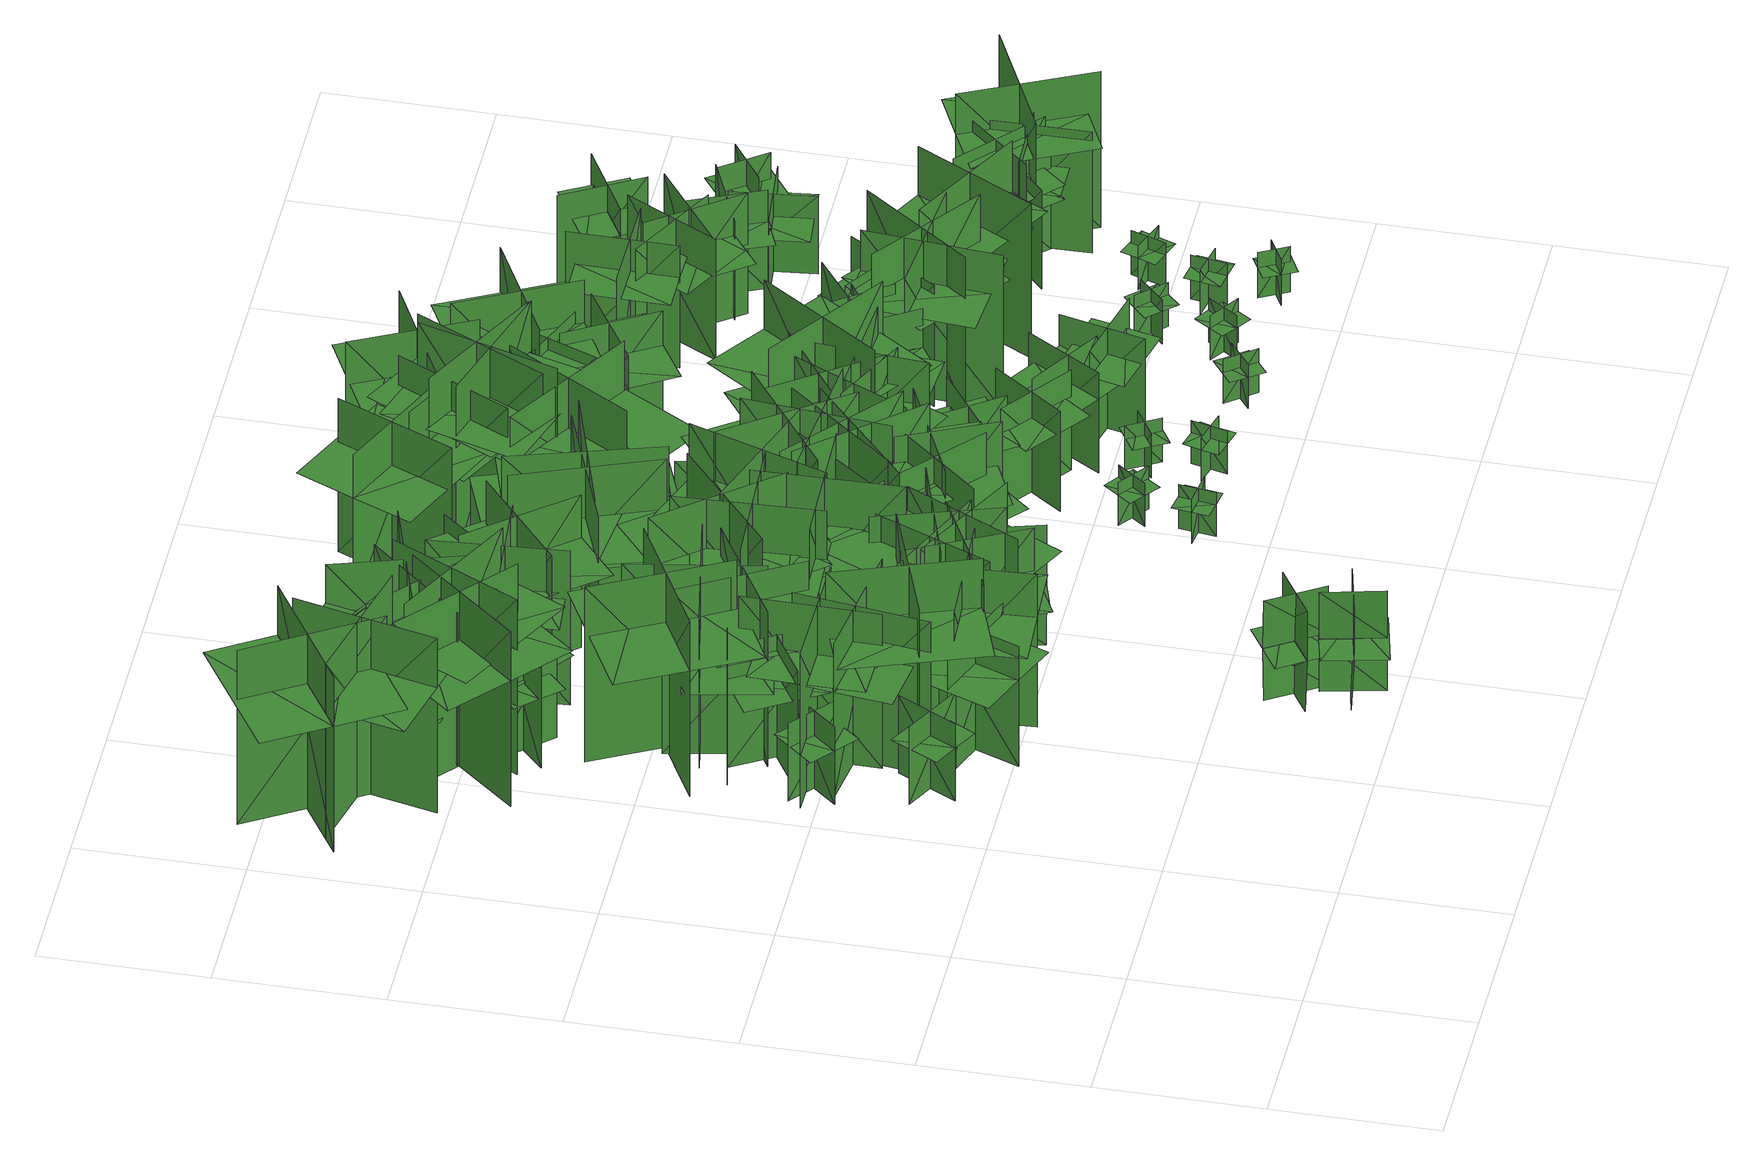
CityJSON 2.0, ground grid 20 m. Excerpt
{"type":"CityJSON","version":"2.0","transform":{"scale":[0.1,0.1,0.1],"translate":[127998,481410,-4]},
"CityObjects":{
"tree1":{"type":"SolitaryVegetationObject","geometry":[{"type":"MultiSurface","lod":"1","boundaries":[[[0,1,2]],[[0,2,3]],[[4,5,6]],[[4,6,7]],[[8,9,10]],[[8,10,11]],[[8,11,12]],[[8,12,13]]]}]},
"tree2":{"type":"SolitaryVegetationObject","geometry":[{"type":"MultiSurface","lod":"1","boundaries":[[[14,15,16]],[[14,16,17]],[[18,19,20]],[[18,20,21]],[[22,23,24]],[[22,24,25]],[[22,25,26]],[[22,26,27]]]}]},
"tree3":{"type":"SolitaryVegetationObject","geometry":[{"type":"MultiSurface","lod":"1","boundaries":[[[28,29,30]],[[28,30,31]],[[32,33,34]],[[32,34,35]],[[36,37,38]],[[36,38,39]],[[36,39,40]],[[36,40,41]]]}]},
"tree4":{"type":"SolitaryVegetationObject","geometry":[{"type":"MultiSurface","lod":"1","boundaries":[[[42,43,44]],[[42,44,45]],[[46,47,48]],[[46,48,49]],[[50,51,52]],[[50,52,53]],[[50,53,54]],[[50,54,55]]]}]},
"tree5":{"type":"SolitaryVegetationObject","geometry":[{"type":"MultiSurface","lod":"1","boundaries":[[[56,57,58]],[[56,58,59]],[[60,61,62]],[[60,62,63]],[[64,65,66]],[[64,66,67]],[[64,67,68]],[[64,68,69]]]}]},
"tree6":{"type":"SolitaryVegetationObject","geometry":[{"type":"MultiSurface","lod":"1","boundaries":[[[70,71,72]],[[70,72,73]],[[74,75,76]],[[74,76,77]],[[78,79,80]],[[78,80,81]],[[78,81,82]],[[78,82,83]]]}]},
"tree7":{"type":"SolitaryVegetationObject","geometry":[{"type":"MultiSurface","lod":"1","boundaries":[[[84,85,86]],[[84,86,87]],[[88,89,90]],[[88,90,91]],[[92,93,94]],[[92,94,95]],[[92,95,96]],[[92,96,97]]]}]},
"tree8":{"type":"SolitaryVegetationObject","geometry":[{"type":"MultiSurface","lod":"1","boundaries":[[[98,99,100]],[[98,100,101]],[[102,103,104]],[[102,104,105]],[[106,107,108]],[[106,108,109]],[[106,109,110]],[[106,110,111]]]}]},
"tree9":{"type":"SolitaryVegetationObject","geometry":[{"type":"MultiSurface","lod":"1","boundaries":[[[112,113,114]],[[112,114,115]],[[116,117,118]],[[116,118,119]],[[120,121,122]],[[120,122,123]],[[120,123,124]],[[120,124,125]]]}]},
"tree10":{"type":"SolitaryVegetationObject","geometry":[{"type":"MultiSurface","lod":"1","boundaries":[[[126,127,128]],[[126,128,129]],[[130,131,132]],[[130,132,133]],[[134,135,136]],[[134,136,137]],[[134,138,139]],[[134,139,135]]]}]},
"tree11":{"type":"SolitaryVegetationObject","geometry":[{"type":"MultiSurface","lod":"1","boundaries":[[[140,141,142]],[[140,142,143]],[[144,145,146]],[[144,146,147]],[[148,149,150]],[[148,150,151]],[[148,151,152]],[[148,152,153]]]}]},
"tree12":{"type":"SolitaryVegetationObject","geometry":[{"type":"MultiSurface","lod":"1","boundaries":[[[154,155,156]],[[154,156,157]],[[158,159,160]],[[158,160,161]],[[162,163,164]],[[162,164,165]],[[162,165,166]],[[162,166,167]]]}]},
"tree13":{"type":"SolitaryVegetationObject","geometry":[{"type":"MultiSurface","lod":"1","boundaries":[[[168,169,170]],[[168,170,171]],[[172,173,174]],[[172,174,175]],[[176,177,178]],[[176,178,179]],[[176,179,180]],[[176,180,181]]]}]},
"tree14":{"type":"SolitaryVegetationObject","geometry":[{"type":"MultiSurface","lod":"1","boundaries":[[[182,183,184]],[[182,184,185]],[[186,187,188]],[[186,188,189]],[[190,191,192]],[[190,192,193]],[[190,193,194]],[[190,194,195]]]}]},
"tree15":{"type":"SolitaryVegetationObject","geometry":[{"type":"MultiSurface","lod":"1","boundaries":[[[196,197,198]],[[196,198,199]],[[200,201,202]],[[200,202,203]],[[204,205,206]],[[204,206,207]],[[204,208,209]],[[204,209,205]]]}]},
"tree16":{"type":"SolitaryVegetationObject","geometry":[{"type":"MultiSurface","lod":"1","boundaries":[[[210,211,212]],[[210,212,213]],[[214,215,216]],[[214,216,217]],[[218,219,220]],[[218,220,221]],[[218,221,222]],[[218,222,223]]]}]},
"tree17":{"type":"SolitaryVegetationObject","geometry":[{"type":"MultiSurface","lod":"1","boundaries":[[[224,225,226]],[[224,226,227]],[[228,229,230]],[[228,230,231]],[[232,233,234]],[[232,234,235]],[[232,235,236]],[[232,236,237]]]}]},
"tree18":{"type":"SolitaryVegetationObject","geometry":[{"type":"MultiSurface","lod":"1","boundaries":[[[238,239,240]],[[238,240,241]],[[242,243,244]],[[242,244,245]],[[246,247,248]],[[246,248,249]],[[246,249,250]],[[246,250,251]]]}]},
"tree19":{"type":"SolitaryVegetationObject","geometry":[{"type":"MultiSurface","lod":"1","boundaries":[[[252,253,254]],[[252,254,255]],[[256,257,258]],[[256,258,259]],[[260,261,257]],[[260,257,256]],[[262,263,253]],[[262,253,252]],[[252,253,264]],[[252,264,265]],[[252,266,267]],[[252,267,253]]]}]},
"tree20":{"type":"SolitaryVegetationObject","geometry":[{"type":"MultiSurface","lod":"1","boundaries":[[[268,269,270]],[[268,270,271]],[[272,273,274]],[[272,274,275]],[[276,277,273]],[[276,273,272]],[[278,279,269]],[[278,269,268]],[[268,269,280]],[[268,280,281]],[[268,282,283]],[[268,283,269]]]}]},
"tree21":{"type":"SolitaryVegetationObject","geometry":[{"type":"MultiSurface","lod":"1","boundaries":[[[284,285,286]],[[284,286,287]],[[288,289,290]],[[288,290,291]],[[292,293,294]],[[292,294,295]],[[292,295,296]],[[292,296,297]]]}]},
"tree22":{"type":"SolitaryVegetationObject","geometry":[{"type":"MultiSurface","lod":"1","boundaries":[[[298,299,300]],[[298,300,301]],[[302,303,304]],[[302,304,305]],[[306,307,303]],[[306,303,302]],[[308,309,299]],[[308,299,298]],[[298,299,310]],[[298,310,311]],[[298,312,313]],[[298,313,299]]]}]},
"tree23":{"type":"SolitaryVegetationObject","geometry":[{"type":"MultiSurface","lod":"1","boundaries":[[[314,315,316]],[[314,316,317]],[[318,319,320]],[[318,320,321]],[[322,323,324]],[[322,324,325]],[[322,325,326]],[[322,326,327]]]}]},
"tree24":{"type":"SolitaryVegetationObject","geometry":[{"type":"MultiSurface","lod":"1","boundaries":[[[328,329,330]],[[328,330,331]],[[332,333,334]],[[332,334,335]],[[336,337,338]],[[336,338,339]],[[336,339,340]],[[336,340,341]]]}]},
"tree25":{"type":"SolitaryVegetationObject","geometry":[{"type":"MultiSurface","lod":"1","boundaries":[[[342,343,344]],[[342,344,345]],[[346,347,348]],[[346,348,349]],[[350,351,352]],[[350,352,353]],[[350,353,354]],[[350,354,355]]]}]},
"tree26":{"type":"SolitaryVegetationObject","geometry":[{"type":"MultiSurface","lod":"1","boundaries":[[[356,357,358]],[[356,358,359]],[[360,361,362]],[[360,362,363]],[[364,365,366]],[[364,366,367]],[[364,367,368]],[[364,368,369]]]}]},
"tree27":{"type":"SolitaryVegetationObject","geometry":[{"type":"MultiSurface","lod":"1","boundaries":[[[370,371,372]],[[370,372,373]],[[374,375,376]],[[374,376,377]],[[378,379,380]],[[378,380,381]],[[378,381,382]],[[378,382,383]]]}]},
"tree28":{"type":"SolitaryVegetationObject","geometry":[{"type":"MultiSurface","lod":"1","boundaries":[[[384,385,386]],[[384,386,387]],[[388,389,390]],[[388,390,391]],[[392,393,394]],[[392,394,395]],[[392,395,396]],[[392,396,397]]]}]},
"tree29":{"type":"SolitaryVegetationObject","geometry":[{"type":"MultiSurface","lod":"1","boundaries":[[[398,399,400]],[[398,400,401]],[[402,403,404]],[[402,404,405]],[[406,407,408]],[[406,408,409]],[[406,409,410]],[[406,410,411]]]}]},
"tree30":{"type":"SolitaryVegetationObject","geometry":[{"type":"MultiSurface","lod":"1","boundaries":[[[412,413,414]],[[412,414,415]],[[416,417,418]],[[416,418,419]],[[420,421,422]],[[420,422,423]],[[420,423,424]],[[420,424,425]]]}]},
"tree31":{"type":"SolitaryVegetationObject","geometry":[{"type":"MultiSurface","lod":"1","boundaries":[[[426,427,428]],[[426,428,429]],[[430,431,432]],[[430,432,433]],[[434,435,436]],[[434,436,437]],[[434,437,438]],[[434,438,439]]]}]},
"tree32":{"type":"SolitaryVegetationObject","geometry":[{"type":"MultiSurface","lod":"1","boundaries":[[[440,441,442]],[[440,442,443]],[[444,445,446]],[[444,446,447]],[[448,449,450]],[[448,450,451]],[[448,451,452]],[[448,452,453]]]}]},
"tree33":{"type":"SolitaryVegetationObject","geometry":[{"type":"MultiSurface","lod":"1","boundaries":[[[454,455,456]],[[454,456,457]],[[458,459,460]],[[458,460,461]],[[462,463,464]],[[462,464,465]],[[462,465,466]],[[462,466,467]]]}]},
"tree34":{"type":"SolitaryVegetationObject","geometry":[{"type":"MultiSurface","lod":"1","boundaries":[[[468,469,470]],[[468,470,471]],[[472,473,474]],[[472,474,475]],[[476,477,478]],[[476,478,479]],[[476,479,480]],[[476,480,481]]]}]},
"tree35":{"type":"SolitaryVegetationObject","geometry":[{"type":"MultiSurface","lod":"1","boundaries":[[[482,483,484]],[[482,484,485]],[[486,487,488]],[[486,488,489]],[[490,491,492]],[[490,492,493]],[[490,493,494]],[[490,494,495]]]}]},
"tree36":{"type":"SolitaryVegetationObject","geometry":[{"type":"MultiSurface","lod":"1","boundaries":[[[496,497,498]],[[496,498,499]],[[500,501,502]],[[500,502,503]],[[504,505,506]],[[504,506,507]],[[504,507,508]],[[504,508,509]]]}]},
"tree37":{"type":"SolitaryVegetationObject","geometry":[{"type":"MultiSurface","lod":"1","boundaries":[[[510,511,512]],[[510,512,513]],[[514,515,516]],[[514,516,517]],[[518,519,515]],[[518,515,514]],[[520,521,511]],[[520,511,510]],[[510,511,522]],[[510,522,523]],[[510,524,525]],[[510,525,511]]]}]},
"tree38":{"type":"SolitaryVegetationObject","geometry":[{"type":"MultiSurface","lod":"1","boundaries":[[[526,527,528]],[[526,528,529]],[[530,531,532]],[[530,532,533]],[[534,535,536]],[[534,536,537]],[[534,537,538]],[[534,538,539]]]}]},
"tree39":{"type":"SolitaryVegetationObject","geometry":[{"type":"MultiSurface","lod":"1","boundaries":[[[540,541,542]],[[540,542,543]],[[544,545,546]],[[544,546,547]],[[548,549,550]],[[548,550,551]],[[548,551,552]],[[548,552,553]]]}]},
"tree40":{"type":"SolitaryVegetationObject","geometry":[{"type":"MultiSurface","lod":"1","boundaries":[[[554,555,556]],[[554,556,557]],[[558,559,560]],[[558,560,561]],[[562,563,564]],[[562,564,565]],[[562,565,566]],[[562,566,567]]]}]},
"tree41":{"type":"SolitaryVegetationObject","geometry":[{"type":"MultiSurface","lod":"1","boundaries":[[[568,569,570]],[[568,570,571]],[[572,573,574]],[[572,574,575]],[[576,577,578]],[[576,578,579]],[[576,580,581]],[[576,581,577]]]}]},
"tree42":{"type":"SolitaryVegetationObject","geometry":[{"type":"MultiSurface","lod":"1","boundaries":[[[582,583,584]],[[582,584,585]],[[586,587,588]],[[586,588,589]],[[590,591,592]],[[590,592,593]],[[590,594,595]],[[590,595,591]]]}]},
"tree43":{"type":"SolitaryVegetationObject","geometry":[{"type":"MultiSurface","lod":"1","boundaries":[[[596,597,598]],[[596,598,599]],[[600,601,602]],[[600,602,603]],[[604,605,606]],[[604,606,607]],[[604,607,608]],[[604,608,609]]]}]},
"tree44":{"type":"SolitaryVegetationObject","geometry":[{"type":"MultiSurface","lod":"1","boundaries":[[[610,611,612]],[[610,612,613]],[[614,615,616]],[[614,616,617]],[[618,619,620]],[[618,620,621]],[[618,621,622]],[[618,622,623]]]}]},
"tree45":{"type":"SolitaryVegetationObject","geometry":[{"type":"MultiSurface","lod":"1","boundaries":[[[624,625,626]],[[624,626,627]],[[628,629,630]],[[628,630,631]],[[632,633,634]],[[632,634,635]],[[632,635,636]],[[632,636,637]]]}]},
"tree46":{"type":"SolitaryVegetationObject","geometry":[{"type":"MultiSurface","lod":"1","boundaries":[[[638,639,640]],[[638,640,641]],[[642,643,644]],[[642,644,645]],[[646,647,648]],[[646,648,649]],[[646,649,650]],[[646,650,651]]]}]},
"tree47":{"type":"SolitaryVegetationObject","geometry":[{"type":"MultiSurface","lod":"1","boundaries":[[[652,653,654]],[[652,654,655]],[[656,657,658]],[[656,658,659]],[[660,661,662]],[[660,662,663]],[[660,663,664]],[[660,664,665]]]}]},
"tree48":{"type":"SolitaryVegetationObject","geometry":[{"type":"MultiSurface","lod":"1","boundaries":[[[666,667,668]],[[666,668,669]],[[670,671,672]],[[670,672,673]],[[674,675,676]],[[674,676,677]],[[674,677,678]],[[674,678,679]]]}]},
"tree49":{"type":"SolitaryVegetationObject","geometry":[{"type":"MultiSurface","lod":"1","boundaries":[[[680,681,682]],[[680,682,683]],[[684,685,686]],[[684,686,687]],[[688,689,690]],[[688,690,691]],[[688,691,692]],[[688,692,693]]]}]},
"tree50":{"type":"SolitaryVegetationObject","geometry":[{"type":"MultiSurface","lod":"1","boundaries":[[[694,695,696]],[[694,696,697]],[[698,699,700]],[[698,700,701]],[[702,703,704]],[[702,704,705]],[[702,705,706]],[[702,706,707]]]}]},
"tree51":{"type":"SolitaryVegetationObject","geometry":[{"type":"MultiSurface","lod":"1","boundaries":[[[708,709,710]],[[708,710,711]],[[712,713,714]],[[712,714,715]],[[716,717,718]],[[716,718,719]],[[716,719,720]],[[716,720,721]]]}]},
"tree52":{"type":"SolitaryVegetationObject","geometry":[{"type":"MultiSurface","lod":"1","boundaries":[[[722,723,724]],[[722,724,725]],[[726,727,728]],[[726,728,729]],[[730,731,732]],[[730,732,733]],[[730,733,734]],[[730,734,735]]]}]},
"tree53":{"type":"SolitaryVegetationObject","geometry":[{"type":"MultiSurface","lod":"1","boundaries":[[[736,737,738]],[[736,738,739]],[[740,741,742]],[[740,742,743]],[[744,745,746]],[[744,746,747]],[[744,747,748]],[[744,748,749]]]}]},
"tree54":{"type":"SolitaryVegetationObject","geometry":[{"type":"MultiSurface","lod":"1","boundaries":[[[750,751,752]],[[750,752,753]],[[754,755,756]],[[754,756,757]],[[758,759,760]],[[758,760,761]],[[758,761,762]],[[758,762,763]]]}]},
"tree55":{"type":"SolitaryVegetationObject","geometry":[{"type":"MultiSurface","lod":"1","boundaries":[[[764,765,766]],[[764,766,767]],[[768,769,770]],[[768,770,771]],[[772,773,774]],[[772,774,775]],[[772,775,776]],[[772,776,777]]]}]},
"tree56":{"type":"SolitaryVegetationObject","geometry":[{"type":"MultiSurface","lod":"1","boundaries":[[[778,779,780]],[[778,780,781]],[[782,783,784]],[[782,784,785]],[[786,787,788]],[[786,788,789]],[[786,789,790]],[[786,790,791]]]}]},
"tree57":{"type":"SolitaryVegetationObject","geometry":[{"type":"MultiSurface","lod":"1","boundaries":[[[792,793,794]],[[792,794,795]],[[796,797,798]],[[796,798,799]],[[800,801,802]],[[800,802,803]],[[800,803,804]],[[800,804,805]]]}]},
"tree58":{"type":"SolitaryVegetationObject","geometry":[{"type":"MultiSurface","lod":"1","boundaries":[[[806,807,808]],[[806,808,809]],[[810,811,812]],[[810,812,813]],[[814,815,816]],[[814,816,817]],[[814,817,818]],[[814,818,819]]]}]},
"tree59":{"type":"SolitaryVegetationObject","geometry":[{"type":"MultiSurface","lod":"1","boundaries":[[[820,821,822]],[[820,822,823]],[[824,825,826]],[[824,826,827]],[[828,829,830]],[[828,830,831]],[[828,831,832]],[[828,832,833]]]}]},
"tree60":{"type":"SolitaryVegetationObject","geometry":[{"type":"MultiSurface","lod":"1","boundaries":[[[834,835,836]],[[834,836,837]],[[838,839,840]],[[838,840,841]],[[842,843,844]],[[842,844,845]],[[842,845,846]],[[842,846,847]]]}]},
"tree61":{"type":"SolitaryVegetationObject","geometry":[{"type":"MultiSurface","lod":"1","boundaries":[[[848,849,850]],[[848,850,851]],[[852,853,854]],[[852,854,855]],[[856,857,858]],[[856,858,859]],[[856,859,860]],[[856,860,861]]]}]},
"tree62":{"type":"SolitaryVegetationObject","geometry":[{"type":"MultiSurface","lod":"1","boundaries":[[[862,863,864]],[[862,864,865]],[[866,867,868]],[[866,868,869]],[[870,871,872]],[[870,872,873]],[[870,873,874]],[[870,874,875]]]}]},
"tree63":{"type":"SolitaryVegetationObject","geometry":[{"type":"MultiSurface","lod":"1","boundaries":[[[876,877,878]],[[876,878,879]],[[880,881,882]],[[880,882,883]],[[884,885,886]],[[884,886,887]],[[884,888,889]],[[884,889,885]]]}]},
"tree64":{"type":"SolitaryVegetationObject","geometry":[{"type":"MultiSurface","lod":"1","boundaries":[[[890,891,892]],[[890,892,893]],[[894,895,896]],[[894,896,897]],[[898,899,900]],[[898,900,901]],[[898,901,902]],[[898,902,903]]]}]},
"tree65":{"type":"SolitaryVegetationObject","geometry":[{"type":"MultiSurface","lod":"1","boundaries":[[[904,905,906]],[[904,906,907]],[[908,909,910]],[[908,910,911]],[[912,913,914]],[[912,914,915]],[[912,915,916]],[[912,916,917]]]}]},
"tree66":{"type":"SolitaryVegetationObject","geometry":[{"type":"MultiSurface","lod":"1","boundaries":[[[918,919,920]],[[918,920,921]],[[922,923,924]],[[922,924,925]],[[926,927,928]],[[926,928,929]],[[926,930,931]],[[926,931,927]]]}]},
"tree67":{"type":"SolitaryVegetationObject","geometry":[{"type":"MultiSurface","lod":"1","boundaries":[[[932,933,934]],[[932,934,935]],[[936,937,938]],[[936,938,939]],[[940,941,942]],[[940,942,943]],[[940,943,944]],[[940,944,945]]]}]},
"tree68":{"type":"SolitaryVegetationObject","geometry":[{"type":"MultiSurface","lod":"1","boundaries":[[[946,947,948]],[[946,948,949]],[[950,951,952]],[[950,952,953]],[[954,955,956]],[[954,956,957]],[[954,957,958]],[[954,958,959]]]}]},
"tree69":{"type":"SolitaryVegetationObject","geometry":[{"type":"MultiSurface","lod":"1","boundaries":[[[960,961,962]],[[960,962,963]],[[964,965,966]],[[964,966,967]],[[968,969,970]],[[968,970,971]],[[968,971,972]],[[968,972,973]]]}]},
"tree70":{"type":"SolitaryVegetationObject","geometry":[{"type":"MultiSurface","lod":"1","boundaries":[[[974,975,976]],[[974,976,977]],[[978,979,980]],[[978,980,981]],[[982,983,984]],[[982,984,985]],[[982,985,986]],[[982,986,987]]]}]},
"tree71":{"type":"SolitaryVegetationObject","geometry":[{"type":"MultiSurface","lod":"1","boundaries":[[[988,989,990]],[[988,990,991]],[[992,993,994]],[[992,994,995]],[[996,997,998]],[[996,998,999]],[[996,999,1000]],[[996,1000,1001]]]}]},
"tree72":{"type":"SolitaryVegetationObject","geometry":[{"type":"MultiSurface","lod":"1","boundaries":[[[1002,1003,1004]],[[1002,1004,1005]],[[1006,1007,1008]],[[1006,1008,1009]],[[1010,1011,1012]],[[1010,1012,1013]],[[1010,1013,1014]],[[1010,1014,1015]]]}]},
"tree73":{"type":"SolitaryVegetationObject","geometry":[{"type":"MultiSurface","lod":"1","boundaries":[[[1016,1017,1018]],[[1016,1018,1019]],[[1020,1021,1022]],[[1020,1022,1023]],[[1024,1025,1026]],[[1024,1026,1027]],[[1024,1028,1029]],[[1024,1029,1025]]]}]},
"tree74":{"type":"SolitaryVegetationObject","geometry":[{"type":"MultiSurface","lod":"1","boundaries":[[[1030,1031,1032]],[[1030,1032,1033]],[[1034,1035,1036]],[[1034,1036,1037]],[[1038,1039,1040]],[[1038,1040,1041]],[[1038,1041,1042]],[[1038,1042,1043]]]}]},
"tree75":{"type":"SolitaryVegetationObject","geometry":[{"type":"MultiSurface","lod":"1","boundaries":[[[1044,1045,1046]],[[1044,1046,1047]],[[1048,1049,1050]],[[1048,1050,1051]],[[1052,1053,1054]],[[1052,1054,1055]],[[1052,1055,1056]],[[1052,1056,1057]]]}]},
"tree76":{"type":"SolitaryVegetationObject","geometry":[{"type":"MultiSurface","lod":"1","boundaries":[[[1058,1059,1060]],[[1058,1060,1061]],[[1062,1063,1064]],[[1062,1064,1065]],[[1066,1067,1068]],[[1066,1068,1069]],[[1066,1069,1070]],[[1066,1070,1071]]]}]},
"tree77":{"type":"SolitaryVegetationObject","geometry":[{"type":"MultiSurface","lod":"1","boundaries":[[[1072,1073,1074]],[[1072,1074,1075]],[[1076,1077,1078]],[[1076,1078,1079]],[[1080,1081,1082]],[[1080,1082,1083]],[[1080,1084,1085]],[[1080,1085,1081]]]}]},
"tree78":{"type":"SolitaryVegetationObject","geometry":[{"type":"MultiSurface","lod":"1","boundaries":[[[1086,1087,1088]],[[1086,1088,1089]],[[1090,1091,1092]],[[1090,1092,1093]],[[1094,1095,1096]],[[1094,1096,1097]],[[1094,1097,1098]],[[1094,1098,1099]]]}]},
"tree79":{"type":"SolitaryVegetationObject","geometry":[{"type":"MultiSurface","lod":"1","boundaries":[[[1100,1101,1102]],[[1100,1102,1103]],[[1104,1105,1106]],[[1104,1106,1107]],[[1108,1109,1110]],[[1108,1110,1111]],[[1108,1112,1113]],[[1108,1113,1109]]]}]},
"tree80":{"type":"SolitaryVegetationObject","geometry":[{"type":"MultiSurface","lod":"1","boundaries":[[[1114,1115,1116]],[[1114,1116,1117]],[[1118,1119,1120]],[[1118,1120,1121]],[[1122,1123,1124]],[[1122,1124,1125]],[[1122,1125,1126]],[[1122,1126,1127]]]}]},
"tree81":{"type":"SolitaryVegetationObject","geometry":[{"type":"MultiSurface","lod":"1","boundaries":[[[1128,1129,1130]],[[1128,1130,1131]],[[1132,1133,1134]],[[1132,1134,1135]],[[1136,1137,1138]],[[1136,1138,1139]],[[1136,1139,1140]],[[1136,1140,1141]]]}]},
"tree82":{"type":"SolitaryVegetationObject","geometry":[{"type":"MultiSurface","lod":"1","boundaries":[[[1142,1143,1144]],[[1142,1144,1145]],[[1146,1147,1148]],[[1146,1148,1149]],[[1150,1151,1152]],[[1150,1152,1153]],[[1150,1153,1154]],[[1150,1154,1155]]]}]},
"tree83":{"type":"SolitaryVegetationObject","geometry":[{"type":"MultiSurface","lod":"1","boundaries":[[[1156,1157,1158]],[[1156,1158,1159]],[[1160,1161,1162]],[[1160,1162,1163]],[[1164,1165,1166]],[[1164,1166,1167]],[[1164,1168,1169]],[[1164,1169,1165]]]}]},
"tree84":{"type":"SolitaryVegetationObject","geometry":[{"type":"MultiSurface","lod":"1","boundaries":[[[1170,1171,1172]],[[1170,1172,1173]],[[1174,1175,1176]],[[1174,1176,1177]],[[1178,1179,1180]],[[1178,1180,1181]],[[1178,1181,1182]],[[1178,1182,1183]]]}]},
"tree85":{"type":"SolitaryVegetationObject","geometry":[{"type":"MultiSurface","lod":"1","boundaries":[[[1184,1185,1186]],[[1184,1186,1187]],[[1188,1189,1190]],[[1188,1190,1191]],[[1192,1193,1194]],[[1192,1194,1195]],[[1192,1195,1196]],[[1192,1196,1197]]]}]},
"tree86":{"type":"SolitaryVegetationObject","geometry":[{"type":"MultiSurface","lod":"1","boundaries":[[[1198,1199,1200]],[[1198,1200,1201]],[[1202,1203,1204]],[[1202,1204,1205]],[[1206,1207,1208]],[[1206,1208,1209]],[[1206,1209,1210]],[[1206,1210,1211]]]}]},
"tree87":{"type":"SolitaryVegetationObject","geometry":[{"type":"MultiSurface","lod":"1","boundaries":[[[1212,1213,1214]],[[1212,1214,1215]],[[1216,1217,1218]],[[1216,1218,1219]],[[1220,1221,1222]],[[1220,1222,1223]],[[1220,1224,1225]],[[1220,1225,1221]]]}]},
"tree88":{"type":"SolitaryVegetationObject","geometry":[{"type":"MultiSurface","lod":"1","boundaries":[[[1226,1227,1228]],[[1226,1228,1229]],[[1230,1231,1232]],[[1230,1232,1233]],[[1234,1235,1236]],[[1234,1236,1237]],[[1234,1237,1238]],[[1234,1238,1239]]]}]},
"tree89":{"type":"SolitaryVegetationObject","geometry":[{"type":"MultiSurface","lod":"1","boundaries":[[[1240,1241,1242]],[[1240,1242,1243]],[[1244,1245,1246]],[[1244,1246,1247]],[[1248,1249,1250]],[[1248,1250,1251]],[[1248,1251,1252]],[[1248,1252,1253]]]}]},
"tree90":{"type":"SolitaryVegetationObject","geometry":[{"type":"MultiSurface","lod":"1","boundaries":[[[1254,1255,1256]],[[1254,1256,1257]],[[1258,1259,1260]],[[1258,1260,1261]],[[1262,1263,1264]],[[1262,1264,1265]],[[1262,1265,1266]],[[1262,1266,1267]]]}]},
"tree91":{"type":"SolitaryVegetationObject","geometry":[{"type":"MultiSurface","lod":"1","boundaries":[[[1268,1269,1270]],[[1268,1270,1271]],[[1272,1273,1274]],[[1272,1274,1275]],[[1276,1277,1278]],[[1276,1278,1279]],[[1276,1279,1280]],[[1276,1280,1281]]]}]},
"tree92":{"type":"SolitaryVegetationObject","geometry":[{"type":"MultiSurface","lod":"1","boundaries":[[[1282,1283,1284]],[[1282,1284,1285]],[[1286,1287,1288]],[[1286,1288,1289]],[[1290,1291,1292]],[[1290,1292,1293]],[[1290,1293,1294]],[[1290,1294,1295]]]}]},
"tree93":{"type":"SolitaryVegetationObject","geometry":[{"type":"MultiSurface","lod":"1","boundaries":[[[1296,1297,1298]],[[1296,1298,1299]],[[1300,1301,1302]],[[1300,1302,1303]],[[1304,1305,1306]],[[1304,1306,1307]],[[1304,1307,1308]],[[1304,1308,1309]]]}]},
"tree94":{"type":"SolitaryVegetationObject","geometry":[{"type":"MultiSurface","lod":"1","boundaries":[[[1310,1311,1312]],[[1310,1312,1313]],[[1314,1315,1316]],[[1314,1316,1317]],[[1318,1319,1320]],[[1318,1320,1321]],[[1318,1322,1323]],[[1318,1323,1319]]]}]},
"tree95":{"type":"SolitaryVegetationObject","geometry":[{"type":"MultiSurface","lod":"1","boundaries":[[[1324,1325,1326]],[[1324,1326,1327]],[[1328,1329,1330]],[[1328,1330,1331]],[[1332,1333,1334]],[[1332,1334,1335]],[[1332,1335,1336]],[[1332,1336,1337]]]}]},
"tree96":{"type":"SolitaryVegetationObject","geometry":[{"type":"MultiSurface","lod":"1","boundaries":[[[1338,1339,1340]],[[1338,1340,1341]],[[1342,1343,1344]],[[1342,1344,1345]],[[1346,1347,1348]],[[1346,1348,1349]],[[1346,1350,1351]],[[1346,1351,1347]]]}]},
"tree97":{"type":"SolitaryVegetationObject","geometry":[{"type":"MultiSurface","lod":"1","boundaries":[[[1352,1353,1354]],[[1352,1354,1355]],[[1356,1357,1358]],[[1356,1358,1359]],[[1360,1361,1362]],[[1360,1362,1363]],[[1360,1363,1364]],[[1360,1364,1365]]]}]},
"tree98":{"type":"SolitaryVegetationObject","geometry":[{"type":"MultiSurface","lod":"1","boundaries":[[[1366,1367,1368]],[[1366,1368,1369]],[[1370,1371,1372]],[[1370,1372,1373]],[[1374,1375,1376]],[[1374,1376,1377]],[[1374,1377,1378]],[[1374,1378,1379]]]}]},
"tree99":{"type":"SolitaryVegetationObject","geometry":[{"type":"MultiSurface","lod":"1","boundaries":[[[1380,1381,1382]],[[1380,1382,1383]],[[1384,1385,1386]],[[1384,1386,1387]],[[1388,1389,1390]],[[1388,1390,1391]],[[1388,1391,1392]],[[1388,1392,1393]]]}]},
"tree100":{"type":"SolitaryVegetationObject","geometry":[{"type":"MultiSurface","lod":"1","boundaries":[[[1394,1395,1396]],[[1394,1396,1397]],[[1398,1399,1400]],[[1398,1400,1401]],[[1402,1403,1404]],[[1402,1404,1405]],[[1402,1405,1406]],[[1402,1406,1407]]]}]},
"tree101":{"type":"SolitaryVegetationObject","geometry":[{"type":"MultiSurface","lod":"1","boundaries":[[[1408,1409,1410]],[[1408,1410,1411]],[[1412,1413,1414]],[[1412,1414,1415]],[[1416,1417,1418]],[[1416,1418,1419]],[[1416,1420,1421]],[[1416,1421,1417]]]}]},
"tree102":{"type":"SolitaryVegetationObject","geometry":[{"type":"MultiSurface","lod":"1","boundaries":[[[1422,1423,1424]],[[1422,1424,1425]],[[1426,1427,1428]],[[1426,1428,1429]],[[1430,1431,1432]],[[1430,1432,1433]],[[1430,1433,1434]],[[1430,1434,1435]]]}]},
"tree103":{"type":"SolitaryVegetationObject","geometry":[{"type":"MultiSurface","lod":"1","boundaries":[[[1436,1437,1438]],[[1436,1438,1439]],[[1440,1441,1442]],[[1440,1442,1443]],[[1444,1445,1446]],[[1444,1446,1447]],[[1444,1448,1449]],[[1444,1449,1445]]]}]},
"tree104":{"type":"SolitaryVegetationObject","geometry":[{"type":"MultiSurface","lod":"1","boundaries":[[[1450,1451,1452]],[[1450,1452,1453]],[[1454,1455,1456]],[[1454,1456,1457]],[[1458,1459,1460]],[[1458,1460,1461]],[[1458,1462,1463]],[[1458,1463,1459]]]}]}
},
"vertices":[
[255,499,10],[328,461,10],[328,461,119],[255,499,119],[271,450,10],[271,450,119],[309,522,119],[309,522,10],[271,450,85],[301,434,85],[332,491,85],[301,507,85],[271,523,85],[241,465,85],
[237,633,8],[299,581,8],[299,581,117],[237,633,117],[241,581,8],[241,581,117],[294,643,117],[294,643,8],[241,581,83],[268,559,83],[309,609,83],[283,631,83],[257,653,83],[215,603,83],
[79,1227,3],[173,1076,3],[173,1076,249],[79,1227,249],[52,1112,3],[202,1206,3],[202,1206,249],[52,1112,249],[52,1112,180],[98,1037,180],[249,1131,180],[202,1206,180],[155,1281,180],[5,1187,180],
[246,1085,3],[73,1125,3],[73,1125,249],[246,1085,249],[184,1185,3],[144,1013,3],[144,1013,249],[184,1185,249],[184,1185,180],[98,1206,180],[58,1033,180],[144,1013,180],[230,993,180],[270,1165,180],
[314,542,9],[316,705,9],[316,705,226],[314,542,226],[388,615,9],[388,615,226],[226,617,226],[226,617,9],[388,615,158],[389,683,158],[259,685,158],[258,617,158],[258,549,158],[388,547,158],
[334,648,9],[312,486,9],[312,486,226],[334,648,226],[251,584,9],[251,584,226],[413,562,226],[413,562,9],[251,584,158],[242,516,158],[371,499,158],[380,567,158],[389,634,158],[260,651,158],
[316,468,8],[430,424,8],[430,424,177],[316,468,177],[349,394,8],[393,507,8],[393,507,177],[349,394,177],[349,394,130],[405,371,130],[450,485,130],[393,507,130],[336,529,130],[292,416,130],
[361,691,9],[252,625,9],[252,625,180],[361,691,180],[282,711,9],[282,711,180],[348,601,180],[348,601,9],[282,711,126],[236,683,126],[289,596,126],[334,623,126],[380,651,126],[327,738,126],
[177,1130,11],[189,1173,11],[189,1173,72],[177,1130,72],[203,1144,11],[161,1157,11],[161,1157,72],[203,1144,72],[203,1144,55],[209,1166,55],[167,1178,55],[161,1157,55],[155,1135,55],[197,1123,55],
[381,731,6],[254,706,6],[254,706,178],[381,731,178],[296,788,6],[321,660,6],[321,660,178],[296,788,178],[371,729,134],[254,706,134],[264,655,134],[381,679,134],[361,779,134],[244,756,134],
[295,952,3],[161,1067,3],[161,1067,249],[295,952,249],[287,1070,3],[172,935,3],[172,935,249],[287,1070,249],[287,1070,180],[219,1127,180],[105,993,180],[172,935,180],[239,878,180],[354,1012,180],
[297,496,6],[464,556,6],[464,556,252],[297,496,252],[404,445,6],[344,612,6],[344,612,252],[404,445,252],[404,445,183],[487,475,183],[427,642,183],[344,612,183],[260,582,183],[320,415,183],
[349,714,4],[266,870,4],[266,870,250],[349,714,250],[384,827,4],[228,743,4],[228,743,250],[384,827,250],[384,827,181],[342,905,181],[186,822,181],[228,743,181],[269,665,181],[426,748,181],
[245,969,6],[301,909,6],[301,909,146],[245,969,146],[243,915,6],[243,915,146],[303,970,146],[303,970,6],[246,917,101],[269,892,101],[316,937,101],[293,961,101],[270,986,101],[222,942,101],
[250,1088,9],[240,1022,9],[240,1022,119],[250,1088,119],[209,1057,9],[275,1047,9],[275,1047,119],[209,1057,119],[209,1057,83],[275,1047,83],[281,1083,83],[215,1093,83],[204,1022,83],[269,1011,83],
[493,473,7],[338,465,7],[338,465,222],[493,473,222],[416,543,7],[425,388,7],[425,388,222],[416,543,222],[416,543,162],[339,538,162],[348,384,162],[425,388,162],[502,392,162],[494,547,162],
[291,667,10],[431,749,10],[431,749,227],[291,667,227],[392,641,10],[392,641,227],[309,782,227],[309,782,10],[392,641,159],[450,675,159],[385,788,159],[326,753,159],[267,719,159],[333,607,159],
[274,1116,11],[162,1177,11],[162,1177,182],[274,1116,182],[251,1194,11],[251,1194,182],[189,1082,182],[189,1082,11],[251,1194,128],[204,1220,128],[155,1130,128],[201,1105,128],[248,1079,128],[297,1169,128],
[598,65,78],[524,48,78],[533,9,78],[607,26,78],[571,20,78],[554,94,78],[549,93,148],[566,19,148],[566,19,8],[549,93,8],[597,68,8],[523,51,8],[524,48,148],[598,65,148],[589,103,78],[515,85,78],
[576,140,78],[512,99,78],[533,65,78],[598,106,78],[566,88,78],[525,152,78],[521,150,148],[562,85,148],[562,85,8],[521,150,8],[575,142,8],[510,101,8],[512,99,148],[576,140,148],[556,172,78],[491,131,78],
[308,1097,5],[228,939,5],[228,939,251],[308,1097,251],[195,1061,5],[353,981,5],[353,981,251],[195,1061,251],[195,1061,182],[155,982,182],[313,902,182],[353,981,182],[393,1060,182],[235,1140,182],
[423,416,80],[471,476,80],[440,501,81],[393,441,81],[417,469,80],[476,421,80],[479,425,150],[419,473,150],[419,473,10],[479,425,10],[426,414,10],[474,474,10],[471,476,150],[423,416,150],[454,392,81],[501,452,81],
[373,684,11],[344,844,11],[344,844,228],[373,684,228],[432,770,11],[432,770,228],[272,741,228],[272,741,11],[432,770,159],[420,837,159],[292,814,159],[304,747,159],[316,680,159],[444,703,159],
[474,550,9],[405,449,9],[405,449,178],[474,550,178],[394,535,9],[494,467,9],[494,467,178],[394,535,178],[394,535,130],[359,485,130],[460,416,130],[494,467,130],[529,517,130],[428,585,130],
[221,1109,8],[337,1006,8],[337,1006,223],[221,1109,223],[226,1006,8],[330,1122,8],[330,1122,223],[226,1006,223],[226,1006,163],[284,954,163],[387,1070,163],[330,1122,163],[272,1173,163],[169,1058,163],
[280,987,9],[364,926,9],[364,926,149],[280,987,149],[290,921,9],[290,921,149],[352,1006,149],[352,1006,9],[290,921,105],[326,895,105],[375,963,105],[340,989,105],[304,1014,105],[255,947,105],
[533,514,7],[395,443,7],[395,443,223],[533,514,223],[435,546,7],[506,408,7],[506,408,223],[435,546,223],[435,546,162],[366,511,162],[437,373,162],[506,408,162],[575,444,162],[504,582,162],
[496,586,7],[435,444,7],[435,444,223],[496,586,223],[400,548,7],[542,487,7],[542,487,223],[400,548,223],[400,548,162],[370,477,162],[512,416,162],[542,487,162],[573,558,162],[431,620,162],
[231,1059,13],[386,1107,13],[386,1107,230],[231,1059,230],[323,1011,13],[323,1011,230],[275,1166,230],[275,1166,13],[323,1011,161],[388,1031,161],[349,1155,161],[284,1135,161],[220,1114,161],[258,990,161],
[356,905,11],[343,1067,11],[343,1067,228],[356,905,228],[424,984,11],[424,984,228],[261,971,228],[261,971,11],[424,984,160],[418,1052,160],[289,1042,160],[294,974,160],[299,906,160],[429,917,160],
[326,1100,17],[286,1139,17],[286,1139,94],[326,1100,94],[326,1137,17],[287,1098,17],[287,1098,94],[326,1137,94],[326,1137,72],[306,1156,72],[267,1117,72],[287,1098,72],[306,1078,72],[345,1117,72],
[482,422,7],[552,561,7],[552,561,223],[482,422,223],[581,454,7],[442,524,7],[442,524,223],[581,454,223],[581,454,163],[615,524,163],[477,593,163],[442,524,163],[407,454,163],[546,385,163],
[361,712,10],[538,720,10],[538,720,256],[361,712,256],[448,632,10],[440,809,10],[440,809,256],[448,632,256],[448,632,187],[536,636,187],[528,813,187],[440,809,187],[351,805,187],[359,628,187],
[489,592,8],[536,445,8],[536,445,223],[489,592,223],[441,501,8],[589,548,8],[589,548,223],[441,501,223],[441,501,163],[464,427,163],[612,474,163],[589,548,163],[565,622,163],[417,575,163],
[507,688,11],[395,824,11],[395,824,257],[507,688,257],[519,805,11],[383,692,11],[383,692,257],[519,805,257],[519,805,188],[463,873,188],[326,761,188],[383,692,188],[439,624,188],[575,737,188],
[326,1117,21],[363,1162,21],[363,1162,98],[326,1117,98],[363,1120,21],[363,1120,98],[319,1158,98],[319,1158,21],[363,1120,74],[379,1139,74],[343,1169,74],[328,1150,74],[312,1132,74],[347,1102,74],
[566,406,96],[540,496,96],[493,482,96],[519,392,96],[508,436,96],[598,462,96],[597,467,182],[507,441,182],[507,441,10],[597,467,10],[569,407,10],[544,497,10],[540,496,182],[566,406,182],[611,419,96],[585,509,96],
[402,1073,17],[321,1101,17],[321,1101,132],[402,1073,132],[375,1128,17],[347,1046,17],[347,1046,132],[375,1128,132],[372,1119,89],[338,1130,89],[319,1073,89],[352,1061,89],[386,1050,89],[406,1107,89],
[589,649,10],[412,644,10],[412,644,256],[589,649,256],[504,731,10],[509,554,10],[509,554,256],[504,731,256],[504,731,187],[415,728,187],[420,551,187],[509,554,187],[597,556,187],[592,733,187],
[462,1022,13],[343,923,13],[343,923,228],[462,1022,228],[359,1032,13],[458,913,13],[458,913,228],[359,1032,228],[359,1032,168],[300,983,168],[398,864,168],[458,913,168],[518,962,168],[419,1082,168],
[441,1065,17],[374,984,17],[374,984,190],[441,1065,190],[361,1057,17],[442,990,17],[442,990,190],[361,1057,190],[361,1057,134],[442,990,134],[478,1034,134],[397,1101,134],[325,1013,134],[405,946,134],
[560,484,12],[544,565,12],[544,565,121],[560,484,121],[596,538,12],[515,522,12],[515,522,121],[596,538,121],[558,490,93],[544,565,93],[512,558,93],[526,484,93],[591,497,93],[576,571,93],
[535,576,11],[594,470,11],[594,470,180],[535,576,180],[512,498,11],[618,557,11],[618,557,180],[512,498,180],[512,498,133],[541,445,133],[648,504,133],[618,557,133],[589,610,133],[482,552,133],
[512,645,13],[570,813,13],[570,813,259],[512,645,259],[618,697,13],[451,754,13],[451,754,259],[618,697,259],[618,697,190],[647,780,190],[480,838,190],[451,754,190],[422,670,190],[590,613,190],
[558,487,11],[659,604,11],[659,604,226],[558,487,226],[661,494,11],[544,595,11],[544,595,226],[661,494,226],[661,494,166],[711,553,166],[594,654,166],[544,595,166],[493,537,166],[610,435,166],
[415,885,17],[415,885,234],[590,951,234],[590,951,17],[469,999,17],[469,999,234],[533,831,234],[533,831,17],[459,1025,163],[371,992,163],[451,782,163],[539,815,163],[626,849,163],[547,1058,163],
[662,683,12],[529,566,12],[529,566,258],[662,683,258],[544,691,12],[661,558,12],[661,558,258],[544,691,258],[544,691,189],[478,633,189],[595,500,189],[661,558,189],[728,617,189],[610,750,189],
[636,725,14],[542,602,14],[542,602,229],[636,725,229],[534,712,14],[657,618,14],[657,618,229],[534,712,229],[534,712,169],[487,650,169],[610,556,169],[657,618,169],[704,679,169],[581,773,169],
[555,833,18],[555,833,235],[500,1012,235],[500,1012,18],[444,895,18],[444,895,235],[617,948,235],[617,948,18],[418,887,164],[445,797,164],[660,863,164],[633,952,164],[605,1042,164],[391,977,164],
[656,714,13],[544,578,13],[544,578,259],[656,714,259],[539,704,13],[675,591,13],[675,591,259],[539,704,259],[539,704,190],[482,635,190],[619,523,190],[675,591,190],[732,659,190],[595,772,190],
[663,649,16],[564,658,16],[564,658,155],[663,649,155],[621,700,16],[612,601,16],[612,601,155],[621,700,155],[621,700,116],[571,704,116],[563,605,116],[612,601,116],[662,597,116],[671,696,116],
[609,590,13],[625,766,13],[625,766,260],[609,590,260],[700,665,13],[524,681,13],[524,681,260],[700,665,260],[700,665,191],[708,753,191],[532,769,191],[524,681,191],[515,593,191],[692,576,191],
[617,621,12],[682,480,12],[682,480,228],[617,621,228],[580,524,12],[721,589,12],[721,589,228],[580,524,228],[580,524,167],[613,454,167],[754,519,167],[721,589,167],[689,660,167],[548,595,167],
[674,763,14],[530,659,14],[530,659,261],[674,763,261],[558,782,14],[661,639,14],[661,639,261],[558,782,261],[558,782,192],[486,731,192],[589,587,192],[661,639,192],[733,691,192],[629,834,192],
[561,1210,24],[498,1068,24],[498,1068,240],[561,1210,240],[464,1173,24],[606,1110,24],[606,1110,240],[464,1173,240],[464,1173,179],[433,1102,179],[575,1040,179],[606,1110,179],[637,1181,179],[496,1244,179],
[778,284,13],[822,278,13],[822,278,75],[778,284,75],[796,260,13],[802,304,13],[802,304,75],[796,260,75],[796,260,58],[817,257,58],[824,301,58],[802,304,58],[780,308,58],[774,264,58],
[677,768,23],[661,848,23],[661,848,131],[677,768,131],[706,811,23],[706,811,131],[626,795,131],[626,795,23],[706,811,97],[699,845,97],[635,832,97],[642,799,97],[649,765,97],[712,778,97],
[647,686,16],[787,620,16],[787,620,231],[647,686,231],[681,589,16],[748,729,16],[748,729,231],[681,589,231],[681,589,171],[751,556,171],[818,696,171],[748,729,171],[678,762,171],[611,622,171],
[791,370,15],[827,343,15],[827,343,76],[791,370,76],[795,341,15],[822,376,15],[822,376,76],[795,341,76],[795,341,59],[813,327,59],[839,363,59],[822,376,59],[804,389,59],[778,354,59],
[679,756,17],[769,630,17],[769,630,232],[679,756,232],[662,655,17],[788,744,17],[788,744,232],[662,655,232],[662,655,172],[706,592,172],[833,681,172],[788,744,172],[743,808,172],[617,718,172],
[728,919,22],[728,919,239],[567,1016,239],[567,1016,22],[604,891,22],[604,891,239],[697,1046,239],[697,1046,22],[590,867,169],[671,819,169],[786,1012,169],[706,1060,169],[625,1108,169],[510,915,169],
[653,1160,22],[583,1022,22],[583,1022,238],[653,1160,238],[554,1128,22],[693,1058,22],[693,1058,238],[554,1128,238],[554,1128,178],[519,1059,178],[658,989,178],[693,1058,178],[728,1127,178],[589,1197,178],
[841,575,15],[754,514,15],[754,514,156],[841,575,156],[758,589,15],[820,502,15],[820,502,156],[758,589,156],[834,570,120],[754,514,120],[779,479,120],[858,535,120],[810,604,120],[730,548,120],
[575,1079,20],[744,1028,20],[744,1028,266],[575,1079,266],[630,975,20],[681,1144,20],[681,1144,266],[630,975,266],[630,975,197],[715,949,197],[766,1119,197],[681,1144,197],[597,1170,197],[545,1001,197],
[777,734,16],[765,580,16],[765,580,232],[777,734,232],[698,668,16],[853,656,16],[853,656,232],[698,668,232],[698,668,171],[692,590,171],[847,579,171],[853,656,171],[859,733,171],[704,745,171],
[881,442,14],[796,505,14],[796,505,155],[881,442,155],[868,525,14],[805,439,14],[805,439,155],[868,525,155],[874,448,119],[796,505,119],[771,471,119],[849,414,119],[899,481,119],[820,539,119],
[696,1147,19],[617,989,19],[617,989,266],[696,1147,266],[584,1111,19],[742,1031,19],[742,1031,266],[584,1111,266],[584,1111,197],[544,1032,197],[702,952,197],[742,1031,197],[782,1110,197],[624,1190,197],
[903,269,18],[914,312,18],[914,312,79],[903,269,79],[928,284,18],[885,295,18],[885,295,79],[928,284,79],[928,284,62],[934,306,62],[891,317,62],[885,295,62],[880,274,62],[923,263,62],
[716,752,16],[862,652,16],[862,652,262],[716,752,262],[737,636,16],[838,782,16],[838,782,262],[737,636,262],[737,636,193],[810,586,193],[910,732,193],[838,782,193],[765,832,193],[664,686,193],
[791,704,22],[770,783,22],[770,783,130],[791,704,130],[817,749,22],[817,749,130],[738,729,130],[738,729,22],[817,749,96],[808,782,96],[745,766,96],[754,733,96],[762,700,96],[825,717,96],
[913,345,16],[890,383,16],[890,383,78],[913,345,78],[920,374,16],[882,351,16],[882,351,78],[920,374,78],[920,374,60],[909,393,60],[871,370,60],[882,351,60],[893,332,60],[931,355,60],
[721,1109,22],[677,1015,22],[677,1015,161],[721,1109,161],[658,1086,22],[658,1086,161],[753,1042,161],[753,1042,22],[658,1086,117],[640,1047,117],[715,1011,117],[734,1051,117],[752,1090,117],[677,1126,117],
[938,502,14],[882,411,14],[882,411,155],[938,502,155],[856,481,14],[947,426,14],[947,426,155],[856,481,155],[933,494,118],[882,411,118],[918,389,118],[969,472,118],[897,516,118],[847,433,118],
[748,1087,13],[678,1225,13],[678,1225,228],[748,1087,228],[781,1185,13],[642,1115,13],[642,1115,228],[781,1185,228],[781,1185,168],[746,1254,168],[608,1184,168],[642,1115,168],[677,1046,168],[816,1116,168],
[830,995,20],[717,1040,20],[717,1040,190],[830,995,190],[799,1069,20],[754,956,20],[754,956,190],[799,1069,190],[799,1069,142],[742,1092,142],[697,979,142],[754,956,142],[810,934,142],[855,1047,142],
[833,634,19],[941,704,19],[941,704,190],[833,634,190],[913,617,19],[913,617,190],[844,725,190],[844,725,19],[913,617,136],[958,646,136],[903,732,136],[858,703,136],[813,674,136],[868,589,136],
[1020,404,15],[917,428,15],[917,428,156],[1020,404,156],[976,475,15],[951,372,15],[951,372,156],[976,475,156],[1012,406,120],[917,428,120],[907,387,120],[1002,365,120],[1021,447,120],[926,469,120],
[865,984,22],[762,921,22],[762,921,191],[865,984,191],[787,1004,22],[850,900,22],[850,900,191],[787,1004,191],[787,1004,143],[735,972,143],[798,868,143],[850,900,143],[902,931,143],[839,1035,143],
[897,643,18],[897,750,18],[897,750,159],[897,643,159],[956,703,18],[850,703,18],[850,703,159],[956,703,159],[897,653,123],[897,750,123],[855,750,123],[855,653,123],[939,652,123],[939,750,123],
[736,1017,19],[873,1089,19],[873,1089,234],[736,1017,234],[834,986,19],[762,1123,19],[762,1123,234],[834,986,234],[834,986,174],[903,1021,174],[831,1159,174],[762,1123,174],[694,1087,174],[766,950,174],
[1023,298,22],[1050,263,22],[1050,263,84],[1023,298,84],[1019,269,22],[1054,295,22],[1054,295,84],[1019,269,84],[1019,269,66],[1032,251,66],[1067,278,66],[1054,295,66],[1041,313,66],[1006,287,66],
[869,668,20],[972,744,20],[972,744,191],[869,668,191],[950,656,20],[950,656,191],[875,759,191],[875,759,20],[950,656,137],[993,688,137],[933,770,137],[890,738,137],[847,707,137],[907,624,137],
[970,537,14],[984,702,14],[984,702,234],[970,537,234],[1069,622,14],[905,636,14],[905,636,234],[1069,622,234],[972,551,177],[984,702,177],[919,707,177],[906,556,177],[1037,546,177],[1049,697,177],
[941,681,18],[1072,584,18],[1072,584,235],[941,681,235],[957,578,18],[957,578,235],[1054,709,235],[1054,709,18],[957,578,167],[1012,538,167],[1089,642,167],[1035,683,167],[980,723,167],[903,618,167],
[1044,641,19],[936,710,19],[936,710,190],[1044,641,190],[1026,721,19],[1026,721,190],[957,613,190],[957,613,19],[1026,721,136],[981,750,136],[926,663,136],[971,635,136],[1016,606,136],[1071,692,136],
[1094,327,25],[1131,303,25],[1131,303,87],[1094,327,87],[1100,298,25],[1125,335,25],[1125,335,87],[1100,298,87],[1100,298,70],[1118,286,70],[1143,323,70],[1125,335,70],[1106,347,70],[1082,311,70],
[968,1034,21],[967,904,21],[967,904,193],[968,1034,193],[895,961,21],[1025,960,21],[1025,960,193],[895,961,193],[967,1023,149],[967,904,149],[1018,903,149],[1019,1022,149],[916,1023,149],[915,904,149],
[1147,417,22],[1115,386,22],[1115,386,84],[1147,417,84],[1117,418,22],[1148,386,22],[1148,386,84],[1117,418,84],[1117,418,67],[1101,403,67],[1132,370,67],[1148,386,67],[1164,401,67],[1134,433,67],
[985,867,24],[1045,979,24],[1045,979,194],[985,867,194],[1063,891,24],[1063,891,194],[950,951,194],[950,951,24],[1063,891,141],[1088,938,141],[998,986,141],[973,939,141],[948,892,141],[1038,844,141],
[1171,568,21],[1027,644,21],[1027,644,238],[1171,568,238],[1140,668,21],[1140,668,238],[1063,524,238],[1063,524,21],[1140,668,170],[1080,699,170],[1019,585,170],[1079,553,170],[1139,521,170],[1200,636,170],
[999,952,24],[1075,849,24],[1075,849,194],[999,952,194],[987,871,24],[987,871,194],[1090,947,194],[1090,947,24],[987,871,140],[1019,828,140],[1101,889,140],[1070,932,140],[1038,975,140],[956,914,140],
[1219,347,22],[1176,355,22],[1176,355,84],[1219,347,84],[1202,371,22],[1195,328,22],[1195,328,84],[1202,371,84],[1202,371,67],[1181,375,67],[1173,332,67],[1195,328,67],[1217,324,67],[1224,368,67],
[1167,599,23],[1073,632,23],[1073,632,161],[1167,599,161],[1139,659,23],[1105,565,23],[1105,565,161],[1139,659,161],[1139,659,122],[1092,675,122],[1058,582,122],[1105,565,122],[1152,548,122],[1186,642,122],
[1217,298,23],[1235,265,23],[1235,265,87],[1217,298,87],[1209,270,23],[1242,288,23],[1242,288,87],[1209,270,87],[1209,270,66],[1242,288,66],[1232,306,66],[1199,289,66],[1218,252,66],[1252,270,66],
[1233,445,21],[1219,403,21],[1219,403,83],[1233,445,83],[1207,432,21],[1248,417,21],[1248,417,83],[1207,432,83],[1207,432,66],[1199,411,66],[1241,396,66],[1248,417,66],[1256,438,66],[1214,453,66],
[1224,575,27],[1158,584,27],[1158,584,137],[1224,575,137],[1192,615,27],[1184,550,27],[1184,550,137],[1192,615,137],[1192,615,101],[1184,550,101],[1220,545,101],[1228,611,101],[1156,620,101],[1148,554,101],
[1057,860,27],[1154,901,27],[1154,901,166],[1057,860,166],[1120,835,27],[1120,835,166],[1079,931,166],[1079,931,27],[1120,835,122],[1160,852,122],[1127,929,122],[1087,912,122],[1047,895,122],[1079,818,122],
[1177,636,27],[1273,551,27],[1273,551,197],[1177,636,197],[1183,554,27],[1183,554,197],[1268,650,197],[1268,650,27],[1183,554,144],[1223,518,144],[1290,595,144],[1250,630,144],[1211,666,144],[1143,589,144],
[1255,541,26],[1184,617,26],[1184,617,165],[1255,541,165],[1257,608,26],[1257,608,165],[1181,536,165],[1181,536,26],[1257,608,121],[1227,639,121],[1166,582,121],[1196,550,121],[1226,519,121],[1287,576,121],
[1200,840,29],[1101,830,29],[1101,830,138],[1200,840,138],[1144,885,29],[1155,785,29],[1155,785,138],[1144,885,138],[1145,881,107],[1101,876,107],[1111,785,107],[1154,789,107],[1198,793,107],[1188,885,107],
[1150,1042,21],[1058,990,21],[1058,990,162],[1150,1042,162],[1069,1064,21],[1122,972,21],[1122,972,162],[1069,1064,162],[1142,1038,125],[1058,990,125],[1079,953,125],[1163,1001,125],[1122,1074,125],[1037,1026,125],
[1317,566,23],[1189,564,23],[1189,564,194],[1317,566,194],[1258,623,23],[1258,623,194],[1260,495,194],[1260,495,23],[1258,623,140],[1204,622,140],[1206,520,140],[1259,520,140],[1313,521,140],[1311,624,140],
[1313,496,19],[1241,646,19],[1241,646,239],[1313,496,239],[1355,620,19],[1206,548,19],[1206,548,239],[1355,620,239],[1306,509,182],[1241,646,182],[1182,617,182],[1248,481,182],[1365,537,182],[1300,674,182],
[1176,905,33],[1215,851,33],[1215,851,144],[1176,905,144],[1168,855,33],[1222,893,33],[1222,893,144],[1168,855,144],[1168,855,108],[1222,893,108],[1201,923,108],[1147,884,108],[1189,825,108],[1243,863,108]
]}
